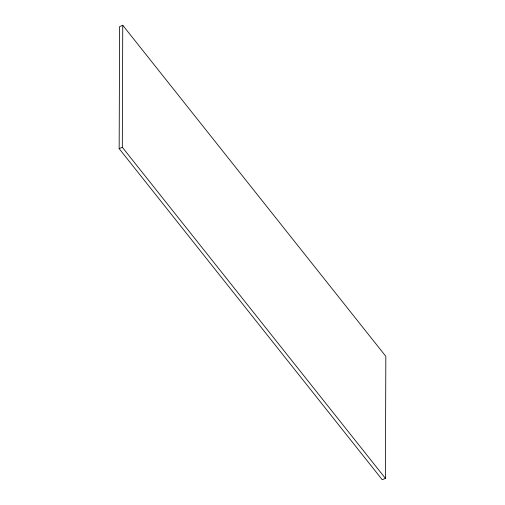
<?xml version="1.0" encoding="UTF-8"?>
<svg xmlns="http://www.w3.org/2000/svg" width="505" height="505" viewBox="0 0 505 505"><rect width="100%" height="100%" fill="white"/><g stroke="black" fill="none" stroke-linecap="round" stroke-linejoin="round"><path stroke-width="0.76" d="M119.161 148.659L119.59 26.651L122.747 25.25L385.839 356.341L385.41 478.349L382.253 479.75L119.161 148.659L122.317 147.258L122.747 25.25M122.317 147.258L385.41 478.349"/></g></svg>
